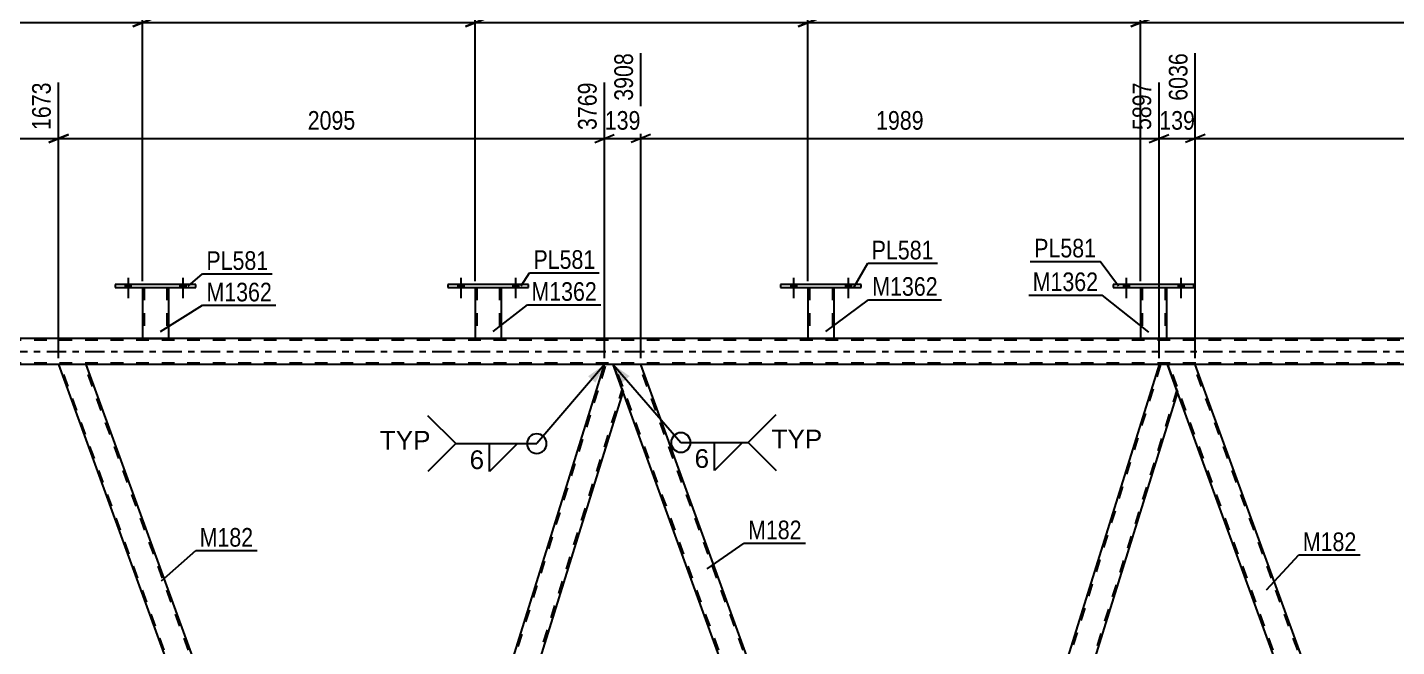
# Model space of a CAD drawing. Header units: millimetres. Extents: x 0 to 841, y 0 to 594.
# Drawn here: x 118.3 to 328.5, y 379.2 to 474.3 of the extents above; entities that cross this region are included whole.
import ezdxf

# ---------------------------------------------------------------- set-up
doc = ezdxf.new("R2010")
doc.units = ezdxf.units.MM
doc.linetypes.add('DXK_LINE_DOT2', pattern=[3.9198, 1.9599, -1.9599])
doc.linetypes.add('DXK_LINE_DOT3', pattern=[5.9187, 2.979, -0.9799, 0.9799, -0.9799])
doc.styles.add('Arial', font='ARIAL.TTF', dxfattribs={"height": 0.2})
doc.styles.add('Arial Narrow', font='ARIALN.TTF', dxfattribs={"height": 0.2})

# ---------------------------------------------------------------- blocks, each defined once
blk = doc.blocks.new('Part-122568727-5183 - 5055')
at = {"color": 2, "linetype": 'Continuous'}
for p, q in [((127.38, 422.49), (123.12, 422.49)), ((123.12, 422.49), (167.24, 301.27)), ((170.23, 304.74), (127.38, 422.49))]:
    blk.add_line(p, q, dxfattribs=at)
at = {"color": 7, "linetype": 'DXK_LINE_DOT2'}
for p, q in [((167.49, 301.27), (123.37, 422.49)), ((123.37, 422.49), (123.39, 422.49)), ((171.24, 301.27), (127.12, 422.49)), ((171.5, 301.27), (170.23, 304.74)), ((167.24, 301.27), (171.5, 301.27))]:
    blk.add_line(p, q, dxfattribs=at)
blk = doc.blocks.new('Part-122568727-5168 - 5055')
at = {"color": 2, "linetype": 'Continuous'}
for p, q in [((297.64, 422.49), (293.39, 422.49)), ((340.5, 304.74), (297.64, 422.49)), ((337.51, 301.27), (294.93, 418.24))]:
    blk.add_line(p, q, dxfattribs=at)
at = {"color": 7, "linetype": 'DXK_LINE_DOT2'}
for p, q in [((293.39, 422.49), (294.93, 418.24)), ((337.76, 301.27), (293.64, 422.49)), ((293.64, 422.49), (293.66, 422.49)), ((341.51, 301.27), (297.39, 422.49)), ((341.76, 301.27), (340.5, 304.74)), ((341.76, 301.27), (337.51, 301.27))]:
    blk.add_line(p, q, dxfattribs=at)
blk = doc.blocks.new('Part-122568727-5233 - 5055')
at = {"color": 7, "linetype": 'DXK_LINE_DOT2'}
for p, q in [((292.32, 422.49), (255.5, 304.37)), ((294.8, 418.61), (258.22, 301.27)), ((255.79, 306.09), (255.37, 304.74)), ((259.98, 306.09), (258.47, 301.27)), ((256.63, 301.27), (255.37, 304.74)), ((258.47, 301.27), (256.63, 301.27))]:
    blk.add_line(p, q, dxfattribs=at)
at = {"color": 2, "linetype": 'Continuous'}
for p, q in [((292.07, 422.49), (255.79, 306.09)), ((293.39, 422.49), (292.07, 422.49)), ((294.93, 418.24), (293.39, 422.49)), ((294.93, 418.24), (259.98, 306.09))]:
    blk.add_line(p, q, dxfattribs=at)
blk = doc.blocks.new('Part-122568727-5238 - 5055')
at = {"color": 2, "linetype": 'Continuous'}
for p, q in [((212.51, 422.49), (208.25, 422.49)), ((254.88, 306.09), (212.51, 422.49)), ((250.62, 306.09), (209.8, 418.24))]:
    blk.add_line(p, q, dxfattribs=at)
at = {"color": 7, "linetype": 'DXK_LINE_DOT2'}
for p, q in [((208.25, 422.49), (209.8, 418.24)), ((252.63, 301.27), (208.51, 422.49)), ((208.51, 422.49), (208.53, 422.49)), ((256.37, 301.27), (212.25, 422.49)), ((252.37, 301.27), (250.62, 306.09)), ((256.63, 301.27), (254.88, 306.09)), ((256.63, 301.27), (252.37, 301.27))]:
    blk.add_line(p, q, dxfattribs=at)
blk = doc.blocks.new('Part-122568727-5243 - 5055')
at = {"color": 2, "linetype": 'Continuous'}
for p, q in [((170.23, 304.74), (206.93, 422.49)), ((208.25, 422.49), (206.93, 422.49)), ((209.8, 418.24), (208.25, 422.49)), ((173.34, 301.27), (209.8, 418.24)), ((171.5, 301.27), (170.23, 304.74))]:
    blk.add_line(p, q, dxfattribs=at)
at = {"color": 7, "linetype": 'DXK_LINE_DOT2'}
for p, q in [((170.37, 304.37), (207.19, 422.49)), ((173.09, 301.27), (209.66, 418.61)), ((173.34, 301.27), (171.5, 301.27))]:
    blk.add_line(p, q, dxfattribs=at)
blk = doc.blocks.new('Part-122568727-5289 - 5055')
at = {"color": 2, "linetype": 'Continuous'}
for p, q in [((632.64, 426.49), (56.19, 426.49)), ((123.12, 422.49), (56.19, 422.49)), ((206.93, 422.49), (127.38, 422.49)), ((292.07, 422.49), (212.51, 422.49)), ((377.2, 422.49), (297.64, 422.49))]:
    blk.add_line(p, q, dxfattribs=at)
at = {"color": 7, "linetype": 'DXK_LINE_DOT2'}
for p, q in [((756.32, 426.25), (56.19, 426.25)), ((756.32, 422.73), (56.19, 422.73)), ((127.38, 422.49), (123.12, 422.49)), ((212.51, 422.49), (206.93, 422.49)), ((297.64, 422.49), (292.07, 422.49))]:
    blk.add_line(p, q, dxfattribs=at)
at = {"color": 7, "linetype": 'DXK_LINE_DOT3'}
blk.add_line((56.19, 424.49), (756.32, 424.49), dxfattribs=at)
blk = doc.blocks.new('Part-122568727-5326 - 5055')
at = {"color": 2, "linetype": 'Continuous'}
for p, q in [((285.04, 434.81), (285.04, 434.33)), ((297.44, 434.81), (285.04, 434.81)), ((285.04, 434.33), (297.44, 434.33)), ((297.44, 434.33), (297.44, 434.81))]:
    blk.add_line(p, q, dxfattribs=at)
blk = doc.blocks.new('Part-122568727-5331 - 5055')
at = {"color": 2, "linetype": 'Continuous'}
for p, q in [((238.16, 434.33), (238.16, 426.49)), ((242.16, 434.33), (242.16, 426.49)), ((238.16, 426.49), (242.16, 426.49))]:
    blk.add_line(p, q, dxfattribs=at)
at = {"color": 7, "linetype": 'DXK_LINE_DOT2'}
for p, q in [((238.16, 434.33), (242.16, 434.33)), ((238.16, 434.33), (238.16, 434.33)), ((238.16, 434.33), (238.16, 434.33)), ((238.4, 434.33), (238.4, 426.49)), ((241.92, 434.33), (241.92, 426.49)), ((242.16, 434.33), (242.16, 434.33)), ((242.16, 434.33), (242.16, 434.33)), ((241.86, 426.49), (241.9, 426.49)), ((241.86, 426.49), (241.9, 426.49)), ((241.9, 426.49), (241.92, 426.49)), ((241.9, 426.49), (241.92, 426.49))]:
    blk.add_line(p, q, dxfattribs=at)
blk = doc.blocks.new('Part-122568727-5336 - 5055')
at = {"color": 2, "linetype": 'Continuous'}
for p, q in [((233.96, 434.81), (233.96, 434.33)), ((246.36, 434.81), (233.96, 434.81)), ((233.96, 434.33), (246.36, 434.33)), ((246.36, 434.33), (246.36, 434.81))]:
    blk.add_line(p, q, dxfattribs=at)
blk = doc.blocks.new('Part-122568727-5341 - 5055')
at = {"color": 2, "linetype": 'Continuous'}
for p, q in [((187.08, 434.33), (187.08, 426.49)), ((191.08, 434.33), (191.08, 426.49)), ((187.08, 426.49), (191.08, 426.49))]:
    blk.add_line(p, q, dxfattribs=at)
at = {"color": 7, "linetype": 'DXK_LINE_DOT2'}
for p, q in [((187.08, 434.33), (191.08, 434.33)), ((187.08, 434.33), (187.08, 434.33)), ((187.08, 434.33), (187.08, 434.33)), ((187.32, 434.33), (187.32, 426.49)), ((190.84, 434.33), (190.84, 426.49)), ((191.08, 434.33), (191.08, 434.33)), ((191.08, 434.33), (191.08, 434.33)), ((190.78, 426.49), (190.82, 426.49)), ((190.78, 426.49), (190.82, 426.49)), ((190.82, 426.49), (190.84, 426.49)), ((190.82, 426.49), (190.84, 426.49))]:
    blk.add_line(p, q, dxfattribs=at)
blk = doc.blocks.new('Part-122568727-5346 - 5055')
at = {"color": 2, "linetype": 'Continuous'}
for p, q in [((182.88, 434.81), (182.88, 434.33)), ((195.28, 434.81), (182.88, 434.81)), ((182.88, 434.33), (195.28, 434.33)), ((195.28, 434.33), (195.28, 434.81))]:
    blk.add_line(p, q, dxfattribs=at)
blk = doc.blocks.new('Bolt-122568727-5476 - 5055')
at = {"linetype": 'Continuous'}
for points in [[(235.52, 434.33), (236.4, 434.33), (236.4, 434.81), (235.52, 434.81)], [(243.92, 434.33), (244.8, 434.33), (244.8, 434.81), (243.92, 434.81)]]:
    blk.add_hatch(color=1, dxfattribs=at).paths.add_polyline_path(points)
at = {"color": 1, "linetype": 'Continuous'}
for p, q in [((235.96, 435.81), (235.96, 432.69)), ((244.36, 435.81), (244.36, 432.69)), ((235.52, 434.81), (235.52, 434.33)), ((236.4, 434.81), (236.4, 434.33)), ((243.92, 434.81), (243.92, 434.33)), ((244.8, 434.81), (244.8, 434.33))]:
    blk.add_line(p, q, dxfattribs=at)
blk = doc.blocks.new('Part-122568727-5363 - 5055')
at = {"color": 2, "linetype": 'Continuous'}
for p, q in [((289.24, 434.33), (289.24, 426.49)), ((293.24, 434.33), (293.24, 426.49)), ((289.24, 426.49), (293.24, 426.49))]:
    blk.add_line(p, q, dxfattribs=at)
at = {"color": 7, "linetype": 'DXK_LINE_DOT2'}
for p, q in [((289.24, 434.33), (293.24, 434.33)), ((289.24, 434.33), (289.24, 434.33)), ((289.24, 434.33), (289.24, 434.33)), ((289.48, 434.33), (289.48, 426.49)), ((293, 434.33), (293, 426.49)), ((293.24, 434.33), (293.24, 434.33)), ((293.24, 434.33), (293.24, 434.33)), ((292.94, 426.49), (292.98, 426.49)), ((292.94, 426.49), (292.98, 426.49)), ((292.98, 426.49), (293, 426.49)), ((292.98, 426.49), (293, 426.49))]:
    blk.add_line(p, q, dxfattribs=at)
blk = doc.blocks.new('Bolt-122568727-5490 - 5055')
at = {"linetype": 'Continuous'}
for points in [[(133.36, 434.33), (134.24, 434.33), (134.24, 434.81), (133.36, 434.81)], [(141.76, 434.33), (142.64, 434.33), (142.64, 434.81), (141.76, 434.81)]]:
    blk.add_hatch(color=1, dxfattribs=at).paths.add_polyline_path(points)
at = {"color": 1, "linetype": 'Continuous'}
for p, q in [((133.8, 435.81), (133.8, 432.69)), ((142.2, 435.81), (142.2, 432.69)), ((133.36, 434.81), (133.36, 434.33)), ((134.24, 434.81), (134.24, 434.33)), ((141.76, 434.81), (141.76, 434.33)), ((142.64, 434.81), (142.64, 434.33))]:
    blk.add_line(p, q, dxfattribs=at)
blk = doc.blocks.new('Bolt-122568727-5488 - 5055')
at = {"linetype": 'Continuous'}
for points in [[(184.44, 434.33), (185.32, 434.33), (185.32, 434.81), (184.44, 434.81)], [(192.84, 434.33), (193.72, 434.33), (193.72, 434.81), (192.84, 434.81)]]:
    blk.add_hatch(color=1, dxfattribs=at).paths.add_polyline_path(points)
at = {"color": 1, "linetype": 'Continuous'}
for p, q in [((184.88, 435.81), (184.88, 432.69)), ((193.28, 435.81), (193.28, 432.69)), ((184.44, 434.81), (184.44, 434.33)), ((185.32, 434.81), (185.32, 434.33)), ((192.84, 434.81), (192.84, 434.33)), ((193.72, 434.81), (193.72, 434.33))]:
    blk.add_line(p, q, dxfattribs=at)
blk = doc.blocks.new('Part-122568727-5395 - 5055')
at = {"color": 2, "linetype": 'Continuous'}
for p, q in [((136, 434.33), (136, 426.49)), ((140, 434.33), (140, 426.49)), ((136, 426.49), (140, 426.49))]:
    blk.add_line(p, q, dxfattribs=at)
at = {"color": 7, "linetype": 'DXK_LINE_DOT2'}
for p, q in [((136, 434.33), (140, 434.33)), ((136, 434.33), (136, 434.33)), ((136, 434.33), (136, 434.33)), ((136.24, 434.33), (136.24, 426.49)), ((139.76, 434.33), (139.76, 426.49)), ((140, 434.33), (140, 434.33)), ((140, 434.33), (140, 434.33)), ((139.7, 426.49), (139.74, 426.49)), ((139.7, 426.49), (139.74, 426.49)), ((139.74, 426.49), (139.76, 426.49)), ((139.74, 426.49), (139.76, 426.49))]:
    blk.add_line(p, q, dxfattribs=at)
blk = doc.blocks.new('Part-122568727-5425 - 5055')
at = {"color": 2, "linetype": 'Continuous'}
for p, q in [((131.8, 434.81), (131.8, 434.33)), ((144.2, 434.81), (131.8, 434.81)), ((131.8, 434.33), (144.2, 434.33)), ((144.2, 434.33), (144.2, 434.81))]:
    blk.add_line(p, q, dxfattribs=at)
blk = doc.blocks.new('Bolt-122568727-5475 - 5055')
at = {"linetype": 'Continuous'}
for points in [[(286.6, 434.33), (287.48, 434.33), (287.48, 434.81), (286.6, 434.81)], [(295, 434.33), (295.88, 434.33), (295.88, 434.81), (295, 434.81)]]:
    blk.add_hatch(color=1, dxfattribs=at).paths.add_polyline_path(points)
at = {"color": 1, "linetype": 'Continuous'}
for p, q in [((287.04, 435.81), (287.04, 432.69)), ((295.44, 435.81), (295.44, 432.69)), ((286.6, 434.81), (286.6, 434.33)), ((287.48, 434.81), (287.48, 434.33)), ((295, 434.81), (295, 434.33)), ((295.88, 434.81), (295.88, 434.33))]:
    blk.add_line(p, q, dxfattribs=at)
blk = doc.blocks.new('Bolt-122568727-5487 - 5055')
at = {"linetype": 'Continuous'}
for points in [[(235.52, 434.33), (236.4, 434.33), (236.4, 434.81), (235.52, 434.81)], [(243.92, 434.33), (244.8, 434.33), (244.8, 434.81), (243.92, 434.81)]]:
    blk.add_hatch(color=1, dxfattribs=at).paths.add_polyline_path(points)
at = {"color": 1, "linetype": 'Continuous'}
for p, q in [((235.96, 435.81), (235.96, 432.69)), ((244.36, 435.81), (244.36, 432.69)), ((235.52, 434.81), (235.52, 434.33)), ((236.4, 434.81), (236.4, 434.33)), ((243.92, 434.81), (243.92, 434.33)), ((244.8, 434.81), (244.8, 434.33))]:
    blk.add_line(p, q, dxfattribs=at)
blk = doc.blocks.new('Bolt-122568727-5489 - 5055')
at = {"linetype": 'Continuous'}
for points in [[(184.44, 434.33), (185.32, 434.33), (185.32, 434.81), (184.44, 434.81)], [(192.84, 434.33), (193.72, 434.33), (193.72, 434.81), (192.84, 434.81)]]:
    blk.add_hatch(color=1, dxfattribs=at).paths.add_polyline_path(points)
at = {"color": 1, "linetype": 'Continuous'}
for p, q in [((184.88, 435.81), (184.88, 432.69)), ((193.28, 435.81), (193.28, 432.69)), ((184.44, 434.81), (184.44, 434.33)), ((185.32, 434.81), (185.32, 434.33)), ((192.84, 434.81), (192.84, 434.33)), ((193.72, 434.81), (193.72, 434.33))]:
    blk.add_line(p, q, dxfattribs=at)
blk = doc.blocks.new('Bolt-122568727-5517 - 5055')
at = {"linetype": 'Continuous'}
for points in [[(133.36, 434.33), (134.24, 434.33), (134.24, 434.81), (133.36, 434.81)], [(141.76, 434.33), (142.64, 434.33), (142.64, 434.81), (141.76, 434.81)]]:
    blk.add_hatch(color=1, dxfattribs=at).paths.add_polyline_path(points)
at = {"color": 1, "linetype": 'Continuous'}
for p, q in [((133.8, 435.81), (133.8, 432.69)), ((142.2, 435.81), (142.2, 432.69)), ((133.36, 434.81), (133.36, 434.33)), ((134.24, 434.81), (134.24, 434.33)), ((141.76, 434.81), (141.76, 434.33)), ((142.64, 434.81), (142.64, 434.33))]:
    blk.add_line(p, q, dxfattribs=at)
blk = doc.blocks.new('Bolt-122568727-5522 - 5055')
at = {"linetype": 'Continuous'}
for points in [[(286.6, 434.33), (287.48, 434.33), (287.48, 434.81), (286.6, 434.81)], [(295, 434.33), (295.88, 434.33), (295.88, 434.81), (295, 434.81)]]:
    blk.add_hatch(color=1, dxfattribs=at).paths.add_polyline_path(points)
at = {"color": 1, "linetype": 'Continuous'}
for p, q in [((287.04, 435.81), (287.04, 432.69)), ((295.44, 435.81), (295.44, 432.69)), ((286.6, 434.81), (286.6, 434.33)), ((287.48, 434.81), (287.48, 434.33)), ((295, 434.81), (295, 434.33)), ((295.88, 434.81), (295.88, 434.33))]:
    blk.add_line(p, q, dxfattribs=at)
blk = doc.blocks.new('StraightDimension-122568727-6253 - 5055')
at = {"color": 7, "linetype": 'Continuous'}
for p, q in [((238.16, 435.33), (238.16, 483.63)), ((289.24, 435.33), (289.24, 483.63)), ((239.66, 475.62), (236.66, 474.42)), ((287.74, 474.42), (290.74, 475.62)), ((238.16, 475.02), (289.24, 475.02))]:
    blk.add_line(p, q, dxfattribs=at)
at = {"color": 0, "linetype": 'Continuous'}
blk.add_wipeout([(288.64, 484.23), (284.44, 484.23), (284.44, 475.72), (288.64, 475.72)], dxfattribs=at)
at = {"color": 0}
blk.add_wipeout([(267.96, 475.77), (267.96, 479.97), (259.44, 479.97), (259.44, 475.77)], dxfattribs=at)
at = {"color": 3, "linetype": 'Continuous', "style": 'Arial Narrow'}
blk.add_text('5826', height=2.863, rotation=90.0002, dxfattribs=at).set_placement((288.04, 476.32))
at = {"color": 3, "style": 'Arial Narrow'}
blk.add_text('1277', height=2.863, dxfattribs=at).set_placement((260.04, 476.37))
blk = doc.blocks.new('StraightDimension-122568727-6233 - 5055')
at = {"color": 7, "linetype": 'Continuous'}
for p, q in [((136, 435.33), (136, 483.63)), ((187.08, 435.33), (187.08, 483.63)), ((137.5, 475.62), (134.5, 474.42)), ((185.58, 474.42), (188.58, 475.62)), ((136, 475.02), (187.08, 475.02))]:
    blk.add_line(p, q, dxfattribs=at)
at = {"color": 0, "linetype": 'Continuous'}
blk.add_wipeout([(186.48, 484.23), (182.28, 484.23), (182.28, 475.72), (186.48, 475.72)], dxfattribs=at)
at = {"color": 0}
blk.add_wipeout([(165.8, 475.77), (165.8, 479.97), (157.28, 479.97), (157.28, 475.77)], dxfattribs=at)
at = {"color": 3, "linetype": 'Continuous', "style": 'Arial Narrow'}
blk.add_text('3272', height=2.863, rotation=90.0002, dxfattribs=at).set_placement((185.88, 476.32))
at = {"color": 3, "style": 'Arial Narrow'}
blk.add_text('1277', height=2.863, dxfattribs=at).set_placement((157.88, 476.37))
blk = doc.blocks.new('StraightDimension-122568727-15690 - 5055')
at = {"color": 7, "linetype": 'Continuous'}
for p, q in [((297.64, 423.49), (297.64, 470.33)), ((292.07, 423.49), (292.07, 465.83)), ((290.57, 456.62), (293.57, 457.82)), ((292.07, 457.22), (297.64, 457.22)), ((299.14, 457.82), (296.14, 456.62))]:
    blk.add_line(p, q, dxfattribs=at)
at = {"color": 0}
blk.add_wipeout([(298.2, 457.97), (298.2, 462.17), (291.51, 462.17), (291.51, 457.97)], dxfattribs=at)
at = {"color": 0, "linetype": 'Continuous'}
blk.add_wipeout([(297.04, 470.93), (292.84, 470.93), (292.84, 462.42), (297.04, 462.42)], dxfattribs=at)
at = {"color": 3, "linetype": 'Continuous', "style": 'Arial Narrow'}
blk.add_text('6036', height=2.863, rotation=90.0002, dxfattribs=at).set_placement((296.44, 463.02))
at = {"color": 3, "style": 'Arial Narrow'}
blk.add_text('139', height=2.863, dxfattribs=at).set_placement((292.11, 458.57))
blk = doc.blocks.new('StraightDimension-122568727-6223 - 5055')
at = {"color": 7, "linetype": 'Continuous'}
for p, q in [((136, 435.33), (136, 483.63)), ((84.92, 435.33), (84.92, 481.81)), ((86.42, 475.62), (83.42, 474.42)), ((134.5, 474.42), (137.5, 475.62)), ((84.92, 475.02), (136, 475.02))]:
    blk.add_line(p, q, dxfattribs=at)
at = {"color": 0, "linetype": 'Continuous'}
blk.add_wipeout([(135.4, 484.23), (131.2, 484.23), (131.2, 475.72), (135.4, 475.72)], dxfattribs=at)
at = {"color": 0}
blk.add_wipeout([(114.72, 475.77), (114.72, 479.97), (106.2, 479.97), (106.2, 475.77)], dxfattribs=at)
at = {"color": 3, "linetype": 'Continuous', "style": 'Arial Narrow'}
blk.add_text('1995', height=2.863, rotation=90.0002, dxfattribs=at).set_placement((134.8, 476.32))
at = {"color": 3, "style": 'Arial Narrow'}
blk.add_text('1277', height=2.863, dxfattribs=at).set_placement((106.8, 476.37))
blk = doc.blocks.new('StraightDimension-122568727-15691 - 5055')
at = {"color": 7, "linetype": 'Continuous'}
for p, q in [((212.51, 423.49), (212.51, 470.33)), ((292.07, 423.49), (292.07, 465.83)), ((214.01, 457.82), (211.01, 456.62)), ((212.51, 457.22), (292.07, 457.22)), ((290.57, 456.62), (293.57, 457.82))]:
    blk.add_line(p, q, dxfattribs=at)
at = {"color": 0, "linetype": 'Continuous'}
blk.add_wipeout([(291.47, 466.43), (287.27, 466.43), (287.27, 457.92), (291.47, 457.92)], dxfattribs=at)
at = {"color": 0}
blk.add_wipeout([(256.55, 457.97), (256.55, 462.17), (248.03, 462.17), (248.03, 457.97)], dxfattribs=at)
at = {"color": 3, "linetype": 'Continuous', "style": 'Arial Narrow'}
blk.add_text('5897', height=2.863, rotation=90.0002, dxfattribs=at).set_placement((290.87, 458.52))
at = {"color": 3, "style": 'Arial Narrow'}
blk.add_text('1989', height=2.863, dxfattribs=at).set_placement((248.63, 458.57))
blk = doc.blocks.new('StraightDimension-122568727-6243 - 5055')
at = {"color": 7, "linetype": 'Continuous'}
for p, q in [((187.08, 435.33), (187.08, 483.63)), ((238.16, 435.33), (238.16, 483.63)), ((188.58, 475.62), (185.58, 474.42)), ((236.66, 474.42), (239.66, 475.62)), ((187.08, 475.02), (238.16, 475.02))]:
    blk.add_line(p, q, dxfattribs=at)
at = {"color": 0, "linetype": 'Continuous'}
blk.add_wipeout([(237.56, 484.23), (233.36, 484.23), (233.36, 475.72), (237.56, 475.72)], dxfattribs=at)
at = {"color": 0}
blk.add_wipeout([(216.88, 475.77), (216.88, 479.97), (208.36, 479.97), (208.36, 475.77)], dxfattribs=at)
at = {"color": 3, "linetype": 'Continuous', "style": 'Arial Narrow'}
blk.add_text('4549', height=2.863, rotation=90.0002, dxfattribs=at).set_placement((236.96, 476.32))
at = {"color": 3, "style": 'Arial Narrow'}
blk.add_text('1277', height=2.863, dxfattribs=at).set_placement((208.96, 476.37))
blk = doc.blocks.new('StraightDimension-122568727-6263 - 5055')
at = {"color": 7, "linetype": 'Continuous'}
for p, q in [((289.24, 435.33), (289.24, 483.63)), ((340.32, 435.33), (340.32, 483.63)), ((290.74, 475.62), (287.74, 474.42)), ((338.82, 474.42), (341.82, 475.62)), ((289.24, 475.02), (340.32, 475.02))]:
    blk.add_line(p, q, dxfattribs=at)
at = {"color": 0, "linetype": 'Continuous'}
blk.add_wipeout([(339.72, 484.23), (335.52, 484.23), (335.52, 475.72), (339.72, 475.72)], dxfattribs=at)
at = {"color": 0}
blk.add_wipeout([(319.04, 475.77), (319.04, 479.97), (310.52, 479.97), (310.52, 475.77)], dxfattribs=at)
at = {"color": 3, "linetype": 'Continuous', "style": 'Arial Narrow'}
blk.add_text('7103', height=2.863, rotation=90.0002, dxfattribs=at).set_placement((339.12, 476.32))
at = {"color": 3, "style": 'Arial Narrow'}
blk.add_text('1277', height=2.863, dxfattribs=at).set_placement((311.12, 476.37))
blk = doc.blocks.new('StraightDimension-122568727-15689 - 5055')
at = {"color": 7, "linetype": 'Continuous'}
for p, q in [((297.64, 423.49), (297.64, 470.33)), ((377.2, 423.49), (377.2, 465.83)), ((299.14, 457.82), (296.14, 456.62)), ((297.64, 457.22), (377.2, 457.22)), ((375.7, 456.62), (378.7, 457.82))]:
    blk.add_line(p, q, dxfattribs=at)
at = {"color": 0, "linetype": 'Continuous'}
blk.add_wipeout([(376.6, 466.43), (372.4, 466.43), (372.4, 457.92), (376.6, 457.92)], dxfattribs=at)
at = {"color": 0}
blk.add_wipeout([(341.68, 457.97), (341.68, 462.17), (333.17, 462.17), (333.17, 457.97)], dxfattribs=at)
at = {"color": 3, "linetype": 'Continuous', "style": 'Arial Narrow'}
blk.add_text('8025', height=2.863, rotation=90.0002, dxfattribs=at).set_placement((376, 458.52))
at = {"color": 3, "style": 'Arial Narrow'}
blk.add_text('1989', height=2.863, dxfattribs=at).set_placement((333.77, 458.57))
blk = doc.blocks.new('StraightDimension-122568727-15692 - 5055')
at = {"color": 7, "linetype": 'Continuous'}
for p, q in [((212.51, 423.49), (212.51, 470.33)), ((206.93, 423.49), (206.93, 465.83)), ((205.43, 456.62), (208.43, 457.82)), ((206.93, 457.22), (212.51, 457.22)), ((214.01, 457.82), (211.01, 456.62))]:
    blk.add_line(p, q, dxfattribs=at)
at = {"color": 0}
blk.add_wipeout([(213.06, 457.97), (213.06, 462.17), (206.38, 462.17), (206.38, 457.97)], dxfattribs=at)
at = {"color": 0, "linetype": 'Continuous'}
blk.add_wipeout([(211.91, 470.93), (207.71, 470.93), (207.71, 462.42), (211.91, 462.42)], dxfattribs=at)
at = {"color": 3, "linetype": 'Continuous', "style": 'Arial Narrow'}
blk.add_text('3908', height=2.863, rotation=90.0002, dxfattribs=at).set_placement((211.31, 463.02))
at = {"color": 3, "style": 'Arial Narrow'}
blk.add_text('139', height=2.863, dxfattribs=at).set_placement((206.98, 458.57))
blk = doc.blocks.new('StraightDimension-122568727-15693 - 5055')
at = {"color": 7, "linetype": 'Continuous'}
for p, q in [((123.12, 423.49), (123.12, 465.83)), ((206.93, 423.49), (206.93, 465.83)), ((124.62, 457.82), (121.62, 456.62)), ((123.12, 457.22), (206.93, 457.22)), ((205.43, 456.62), (208.43, 457.82))]:
    blk.add_line(p, q, dxfattribs=at)
at = {"color": 0, "linetype": 'Continuous'}
blk.add_wipeout([(206.33, 466.43), (202.13, 466.43), (202.13, 457.92), (206.33, 457.92)], dxfattribs=at)
at = {"color": 0}
blk.add_wipeout([(169.28, 457.97), (169.28, 462.17), (160.77, 462.17), (160.77, 457.97)], dxfattribs=at)
at = {"color": 3, "linetype": 'Continuous', "style": 'Arial Narrow'}
blk.add_text('3769', height=2.863, rotation=90.0002, dxfattribs=at).set_placement((205.73, 458.52))
at = {"color": 3, "style": 'Arial Narrow'}
blk.add_text('2095', height=2.863, dxfattribs=at).set_placement((161.37, 458.57))
blk = doc.blocks.new('StraightDimension-122568727-15694 - 5055')
at = {"color": 7, "linetype": 'Continuous'}
for p, q in [((123.12, 423.49), (123.12, 465.83)), ((56.19, 427.49), (56.19, 460.34)), ((57.69, 457.82), (54.69, 456.62)), ((56.19, 457.22), (123.12, 457.22)), ((121.62, 456.62), (124.62, 457.82))]:
    blk.add_line(p, q, dxfattribs=at)
at = {"color": 0, "linetype": 'Continuous'}
for points in [[(122.52, 466.43), (118.32, 466.43), (118.32, 457.92), (122.52, 457.92)], [(55.59, 460.94), (51.39, 460.94), (51.39, 457.92), (55.59, 457.92)]]:
    blk.add_wipeout(points, dxfattribs=at)
at = {"color": 0}
blk.add_wipeout([(93.91, 457.97), (93.91, 462.17), (85.4, 462.17), (85.4, 457.97)], dxfattribs=at)
at = {"color": 3, "linetype": 'Continuous', "style": 'Arial Narrow'}
for s, height, p in [('1673', 2.863, (121.92, 458.52)), ('0', 2.86, (54.99, 458.52))]:
    blk.add_text(s, height=height, rotation=90.0002, dxfattribs=at).set_placement(p)
at = {"color": 3, "style": 'Arial Narrow'}
blk.add_text('1673', height=2.863, dxfattribs=at).set_placement((86, 458.57))
blk = doc.blocks.new('Mark-122568727-5179 - 5055')
at = {"color": 0}
blk.add_wipeout([(153, 394.53), (153, 397.53), (144.78, 397.53), (144.78, 394.53)], dxfattribs=at)
blk.add_wipeout([(153, 394.53), (153, 397.53), (144.78, 397.53), (144.78, 394.53)], dxfattribs=at)
at = {"color": 30, "linetype": 'Continuous'}
for p, q in [((138.93, 389.29), (144.18, 393.93)), ((144.18, 393.93), (153.6, 393.93))]:
    blk.add_line(p, q, dxfattribs=at)
at = {"color": 3, "style": 'Arial Narrow'}
blk.add_text('M182', height=2.863, dxfattribs=at).set_placement((144.78, 394.53))
blk = doc.blocks.new('Mark-122568727-5421 - 5055')
at = {"color": 0}
blk.add_wipeout([(155.32, 437.04), (155.32, 440.04), (145.82, 440.04), (145.82, 437.04)], dxfattribs=at)
blk.add_wipeout([(155.32, 437.04), (155.32, 440.04), (145.82, 440.04), (145.82, 437.04)], dxfattribs=at)
at = {"color": 30, "linetype": 'Continuous'}
for p, q in [((143.02, 434.53), (145.22, 436.44)), ((145.22, 436.44), (155.92, 436.44))]:
    blk.add_line(p, q, dxfattribs=at)
at = {"color": 3, "style": 'Arial Narrow'}
blk.add_text('PL581', height=2.863, dxfattribs=at).set_placement((145.82, 437.04))
blk = doc.blocks.new('Mark-122568727-5164 - 5055')
at = {"color": 0}
blk.add_wipeout([(322.37, 393.85), (322.37, 396.85), (314.15, 396.85), (314.15, 393.85)], dxfattribs=at)
blk.add_wipeout([(322.37, 393.85), (322.37, 396.85), (314.15, 396.85), (314.15, 393.85)], dxfattribs=at)
at = {"color": 30, "linetype": 'Continuous'}
for p, q in [((308.56, 387.92), (313.55, 393.25)), ((313.55, 393.25), (322.97, 393.25))]:
    blk.add_line(p, q, dxfattribs=at)
at = {"color": 3, "style": 'Arial Narrow'}
blk.add_text('M182', height=2.863, dxfattribs=at).set_placement((314.15, 393.85))
blk = doc.blocks.new('Mark-122568727-5234 - 5055')
at = {"color": 0}
blk.add_wipeout([(237.2, 395.67), (237.2, 398.67), (228.98, 398.67), (228.98, 395.67)], dxfattribs=at)
blk.add_wipeout([(237.2, 395.67), (237.2, 398.67), (228.98, 398.67), (228.98, 395.67)], dxfattribs=at)
at = {"color": 30, "linetype": 'Continuous'}
for p, q in [((222.68, 391.14), (228.38, 395.07)), ((228.38, 395.07), (237.8, 395.07))]:
    blk.add_line(p, q, dxfattribs=at)
at = {"color": 3, "style": 'Arial Narrow'}
blk.add_text('M182', height=2.863, dxfattribs=at).set_placement((228.98, 395.67))
blk = doc.blocks.new('Mark-122568727-5322 - 5055')
at = {"color": 0}
blk.add_wipeout([(282.41, 438.95), (282.41, 441.95), (272.91, 441.95), (272.91, 438.95)], dxfattribs=at)
blk.add_wipeout([(282.41, 438.95), (282.41, 441.95), (272.91, 441.95), (272.91, 438.95)], dxfattribs=at)
at = {"color": 30, "linetype": 'Continuous'}
for p in [(272.31, 438.35), (285.83, 434.52)]:
    blk.add_line(p, (283.01, 438.35), dxfattribs=at)
at = {"color": 3, "style": 'Arial Narrow'}
blk.add_text('PL581', height=2.863, dxfattribs=at).set_placement((272.91, 438.95))
blk = doc.blocks.new('Mark-122568727-5327 - 5055')
at = {"color": 0}
blk.add_wipeout([(258.1, 433.06), (258.1, 436.06), (248.05, 436.06), (248.05, 433.06)], dxfattribs=at)
blk.add_wipeout([(258.1, 433.06), (258.1, 436.06), (248.05, 436.06), (248.05, 433.06)], dxfattribs=at)
at = {"color": 30, "linetype": 'Continuous'}
for p, q in [((240.93, 427.59), (247.45, 432.46)), ((247.45, 432.46), (258.7, 432.46))]:
    blk.add_line(p, q, dxfattribs=at)
at = {"color": 3, "style": 'Arial Narrow'}
blk.add_text('M1362', height=2.863, dxfattribs=at).set_placement((248.05, 433.06))
blk = doc.blocks.new('Mark-122568727-5332 - 5055')
at = {"color": 0}
blk.add_wipeout([(257.46, 438.65), (257.46, 441.65), (247.96, 441.65), (247.96, 438.65)], dxfattribs=at)
blk.add_wipeout([(257.46, 438.65), (257.46, 441.65), (247.96, 441.65), (247.96, 438.65)], dxfattribs=at)
at = {"color": 30, "linetype": 'Continuous'}
for p, q in [((245.26, 434.46), (247.36, 438.05)), ((247.36, 438.05), (258.06, 438.05))]:
    blk.add_line(p, q, dxfattribs=at)
at = {"color": 3, "style": 'Arial Narrow'}
blk.add_text('PL581', height=2.863, dxfattribs=at).set_placement((247.96, 438.65))
blk = doc.blocks.new('Mark-122568727-5337 - 5055')
at = {"color": 0}
blk.add_wipeout([(205.77, 432.29), (205.77, 435.29), (195.72, 435.29), (195.72, 432.29)], dxfattribs=at)
blk.add_wipeout([(205.77, 432.29), (205.77, 435.29), (195.72, 435.29), (195.72, 432.29)], dxfattribs=at)
at = {"color": 30, "linetype": 'Continuous'}
for p, q in [((189.85, 427.59), (195.12, 431.69)), ((195.12, 431.69), (206.37, 431.69))]:
    blk.add_line(p, q, dxfattribs=at)
at = {"color": 3, "style": 'Arial Narrow'}
blk.add_text('M1362', height=2.863, dxfattribs=at).set_placement((195.72, 432.29))
blk = doc.blocks.new('Mark-122568727-5342 - 5055')
at = {"color": 0}
blk.add_wipeout([(205.53, 437.2), (205.53, 440.2), (196.03, 440.2), (196.03, 437.2)], dxfattribs=at)
blk.add_wipeout([(205.53, 437.2), (205.53, 440.2), (196.03, 440.2), (196.03, 437.2)], dxfattribs=at)
at = {"color": 30, "linetype": 'Continuous'}
for p, q in [((194.15, 434.59), (195.43, 436.6)), ((195.43, 436.6), (206.13, 436.6))]:
    blk.add_line(p, q, dxfattribs=at)
at = {"color": 3, "style": 'Arial Narrow'}
blk.add_text('PL581', height=2.863, dxfattribs=at).set_placement((196.03, 437.2))
blk = doc.blocks.new('Mark-122568727-5359 - 5055')
at = {"color": 0}
blk.add_wipeout([(282.73, 433.78), (282.73, 436.78), (272.68, 436.78), (272.68, 433.78)], dxfattribs=at)
blk.add_wipeout([(282.73, 433.78), (282.73, 436.78), (272.68, 436.78), (272.68, 433.78)], dxfattribs=at)
at = {"color": 30, "linetype": 'Continuous'}
for p in [(272.08, 433.18), (290.5, 427.49)]:
    blk.add_line(p, (283.33, 433.18), dxfattribs=at)
at = {"color": 3, "style": 'Arial Narrow'}
blk.add_text('M1362', height=2.863, dxfattribs=at).set_placement((272.68, 433.78))
blk = doc.blocks.new('Mark-122568727-5391 - 5055')
at = {"color": 0}
blk.add_wipeout([(155.88, 432.2), (155.88, 435.2), (145.83, 435.2), (145.83, 432.2)], dxfattribs=at)
blk.add_wipeout([(155.88, 432.2), (155.88, 435.2), (145.83, 435.2), (145.83, 432.2)], dxfattribs=at)
at = {"color": 30, "linetype": 'Continuous'}
for p, q in [((138.77, 427.59), (145.23, 431.6)), ((145.23, 431.6), (156.48, 431.6))]:
    blk.add_line(p, q, dxfattribs=at)
at = {"color": 3, "style": 'Arial Narrow'}
blk.add_text('M1362', height=2.863, dxfattribs=at).set_placement((145.83, 432.2))
blk = doc.blocks.new('WeldMark-122568727-6760 - 5055')
at = {"linetype": 'Continuous'}
blk.add_hatch(color=30, dxfattribs=at).paths.add_polyline_path([(209.66, 419.73), (208.25, 422.49), (210.79, 420.72)])
at = {"color": 30, "linetype": 'Continuous'}
blk.add_line((208.25, 422.49), (218.66, 410.53), dxfattribs=at)
at = {"color": 3, "linetype": 'Continuous'}
for q in [(233.27, 414.82), (233.27, 406.24)]:
    blk.add_line((228.98, 410.53), q, dxfattribs=at)
blk.add_arc((218.66, 410.53), 1.5, 90, 270, dxfattribs=at)
at = {"color": 0}
blk.add_wipeout([(223.18, 406.43), (223.18, 409.83), (220.56, 409.83), (220.56, 406.43)], dxfattribs=at)
at = {"color": 30, "linetype": 'Continuous'}
blk.add_line((218.66, 410.53), (228.98, 410.53), dxfattribs=at)
at = {"color": 3, "linetype": 'Continuous'}
for p, q in [((223.84, 410.53), (228.13, 410.53)), ((228.13, 410.53), (223.84, 406.24)), ((223.84, 406.24), (223.84, 410.53))]:
    blk.add_line(p, q, dxfattribs=at)
blk.add_arc((218.66, 410.53), 1.5, 270, 90, dxfattribs=at)
at = {"color": 3, "style": 'Arial'}
blk.add_text('6', height=2.87, dxfattribs=at).set_placement((220.76, 406.63))
at = {"color": 0, "linetype": 'Continuous'}
blk.add_wipeout([(240.36, 409.63), (240.36, 412.63), (232.58, 412.63), (232.58, 409.63)], dxfattribs=at)
blk.add_wipeout([(240.36, 409.63), (240.36, 412.63), (232.58, 412.63), (232.58, 409.63)], dxfattribs=at)
at = {"color": 3, "linetype": 'Continuous', "style": 'Arial'}
blk.add_text('TYP', height=2.865, dxfattribs=at).set_placement((232.58, 409.63))
blk = doc.blocks.new('WeldMark-122568727-6775 - 5055')
at = {"linetype": 'Continuous'}
blk.add_hatch(color=30, dxfattribs=at).paths.add_polyline_path([(204.41, 420.7), (206.93, 422.49), (205.55, 419.72)])
at = {"color": 30, "linetype": 'Continuous'}
blk.add_line((206.93, 422.49), (196.54, 410.35), dxfattribs=at)
at = {"color": 3, "linetype": 'Continuous'}
for q in [(179.83, 414.63), (179.83, 406.06)]:
    blk.add_line((184.12, 410.35), q, dxfattribs=at)
for start, end in [(90, 270), (270, 90)]:
    blk.add_arc((196.54, 410.35), 1.5, start, end, dxfattribs=at)
at = {"color": 0}
blk.add_wipeout([(188.64, 406.25), (188.64, 409.65), (186.02, 409.65), (186.02, 406.25)], dxfattribs=at)
at = {"color": 30, "linetype": 'Continuous'}
blk.add_line((184.12, 410.35), (196.54, 410.35), dxfattribs=at)
at = {"color": 3, "linetype": 'Continuous'}
for p, q in [((189.3, 410.35), (193.58, 410.35)), ((193.58, 410.35), (189.3, 406.06)), ((189.3, 406.06), (189.3, 410.35))]:
    blk.add_line(p, q, dxfattribs=at)
at = {"color": 3, "style": 'Arial'}
blk.add_text('6', height=2.87, dxfattribs=at).set_placement((186.22, 406.45))
at = {"color": 0, "linetype": 'Continuous'}
blk.add_wipeout([(180.22, 409.45), (180.22, 412.45), (172.44, 412.45), (172.44, 409.45)], dxfattribs=at)
blk.add_wipeout([(180.22, 409.45), (180.22, 412.45), (172.44, 412.45), (172.44, 409.45)], dxfattribs=at)
at = {"color": 3, "linetype": 'Continuous', "style": 'Arial'}
blk.add_text('TYP', height=2.865, dxfattribs=at).set_placement((172.44, 409.45))

msp = doc.modelspace()

# ---------------------------------------------------------------- block references
for name in ['Bolt-122568727-5490 - 5055', 'Bolt-122568727-5517 - 5055', 'Bolt-122568727-5488 - 5055', 'Bolt-122568727-5489 - 5055', 'Bolt-122568727-5476 - 5055', 'Bolt-122568727-5487 - 5055', 'Bolt-122568727-5475 - 5055', 'Bolt-122568727-5522 - 5055', 'Part-122568727-5425 - 5055', 'Part-122568727-5395 - 5055', 'Part-122568727-5346 - 5055', 'Part-122568727-5341 - 5055', 'Part-122568727-5336 - 5055', 'Part-122568727-5331 - 5055', 'Part-122568727-5326 - 5055', 'Part-122568727-5363 - 5055', 'Part-122568727-5289 - 5055', 'Part-122568727-5183 - 5055', 'Part-122568727-5243 - 5055', 'Part-122568727-5238 - 5055', 'Part-122568727-5233 - 5055', 'Part-122568727-5168 - 5055']:
    msp.add_blockref(name, (0, 0))

# ---------------------------------------------------------------- next in the draw order: block references
for name in ['StraightDimension-122568727-6233 - 5055', 'StraightDimension-122568727-6253 - 5055', 'Mark-122568727-5179 - 5055', 'Mark-122568727-5234 - 5055', 'Mark-122568727-5164 - 5055']:
    msp.add_blockref(name, (0, 0))

# ---------------------------------------------------------------- next in the draw order: block references
for name in ['StraightDimension-122568727-6223 - 5055', 'StraightDimension-122568727-15690 - 5055']:
    msp.add_blockref(name, (0, 0))

# ---------------------------------------------------------------- next in the draw order: block references
msp.add_blockref('StraightDimension-122568727-15691 - 5055', (0, 0))

# ---------------------------------------------------------------- next in the draw order: block references
for name in ['StraightDimension-122568727-6243 - 5055', 'StraightDimension-122568727-6263 - 5055', 'Mark-122568727-5322 - 5055', 'Mark-122568727-5327 - 5055']:
    msp.add_blockref(name, (0, 0))

# ---------------------------------------------------------------- next in the draw order: block references
for name in ['StraightDimension-122568727-15692 - 5055', 'StraightDimension-122568727-15689 - 5055', 'Mark-122568727-5332 - 5055', 'Mark-122568727-5359 - 5055']:
    msp.add_blockref(name, (0, 0))

# ---------------------------------------------------------------- next in the draw order: block references
msp.add_blockref('StraightDimension-122568727-15693 - 5055', (0, 0))

# ---------------------------------------------------------------- next in the draw order: block references
for name in ['StraightDimension-122568727-15694 - 5055', 'Mark-122568727-5421 - 5055', 'Mark-122568727-5337 - 5055', 'WeldMark-122568727-6775 - 5055', 'WeldMark-122568727-6760 - 5055']:
    msp.add_blockref(name, (0, 0))

# ---------------------------------------------------------------- next in the draw order: block references
for name in ['Mark-122568727-5342 - 5055', 'Mark-122568727-5391 - 5055']:
    msp.add_blockref(name, (0, 0))

doc.saveas('drawing.dxf')
